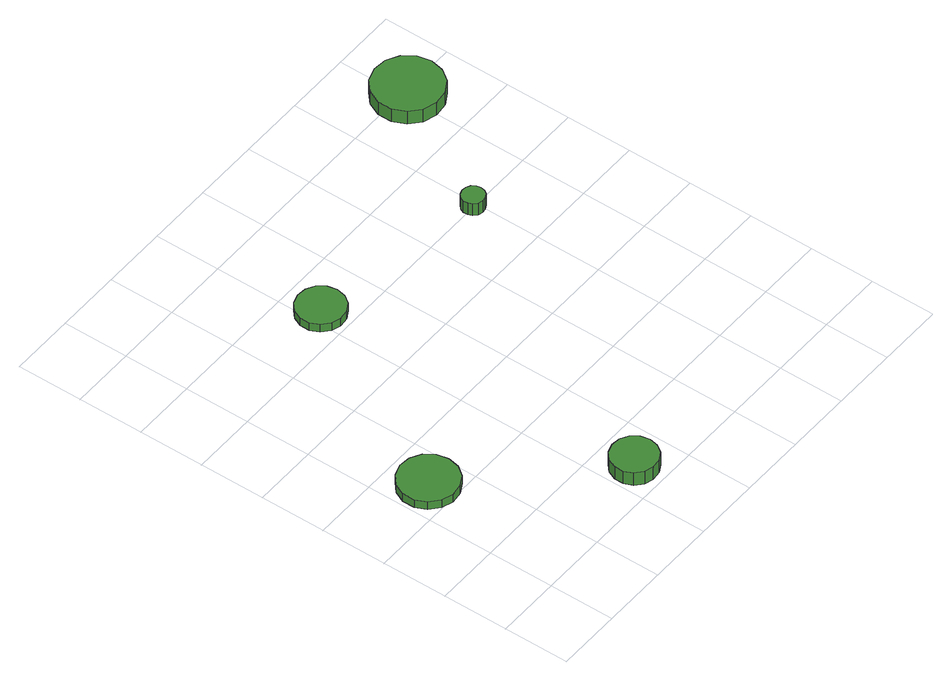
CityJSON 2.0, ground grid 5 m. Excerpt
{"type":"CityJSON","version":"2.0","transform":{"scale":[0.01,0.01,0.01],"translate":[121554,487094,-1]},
"CityObjects":{
"tree1":{"type":"SolitaryVegetationObject","attributes":{"function":"something"},"geometry":[{"type":"MultiSurface","lod":"1","boundaries":[[[0,1,2,3,4,5,6,7,8,9,10,11,12,13,14]],[[15,16,17,18,19,20,21,22,23,24,25,26,27,28,29]],[[0,29,28,1]],[[1,28,27,2]],[[2,27,26,3]],[[3,26,25,4]],[[4,25,24,5]],[[5,24,23,6]],[[6,23,22,7]],[[7,22,21,8]],[[8,21,20,9]],[[9,20,19,10]],[[10,19,18,11]],[[11,18,17,12]],[[12,17,16,13]],[[13,16,15,14]],[[14,15,29,0]]]}]},
"tree2":{"type":"SolitaryVegetationObject","attributes":{"function":"something"},"geometry":[{"type":"MultiSurface","lod":"1","boundaries":[[[30,31,32,33,34,35,36,37,38,39,40,41,42,43,44]],[[45,46,47,48,49,50,51,52,53,54,55,56,57,58,59]],[[30,59,58,31]],[[31,58,57,32]],[[32,57,56,33]],[[33,56,55,34]],[[34,55,54,35]],[[35,54,53,36]],[[36,53,52,37]],[[37,52,51,38]],[[38,51,50,39]],[[39,50,49,40]],[[40,49,48,41]],[[41,48,47,42]],[[42,47,46,43]],[[43,46,45,44]],[[44,45,59,30]]]}]},
"tree3":{"type":"SolitaryVegetationObject","attributes":{"function":"something"},"geometry":[{"type":"MultiSurface","lod":"1","boundaries":[[[60,61,62,63,64,65,66,67,68,69,70,71,72,73,74]],[[75,76,77,78,79,80,81,82,83,84,85,86,87,88,89]],[[60,89,88,61]],[[61,88,87,62]],[[62,87,86,63]],[[63,86,85,64]],[[64,85,84,65]],[[65,84,83,66]],[[66,83,82,67]],[[67,82,81,68]],[[68,81,80,69]],[[69,80,79,70]],[[70,79,78,71]],[[71,78,77,72]],[[72,77,76,73]],[[73,76,75,74]],[[74,75,89,60]]]}]},
"tree4":{"type":"SolitaryVegetationObject","attributes":{"function":"something"},"geometry":[{"type":"MultiSurface","lod":"1","boundaries":[[[90,91,92,93,94,95,96,97,98,99,100,101,102,103,104]],[[105,106,107,108,109,110,111,112,113,114,115,116,117,118,119]],[[90,119,118,91]],[[91,118,117,92]],[[92,117,116,93]],[[93,116,115,94]],[[94,115,114,95]],[[95,114,113,96]],[[96,113,112,97]],[[97,112,111,98]],[[98,111,110,99]],[[99,110,109,100]],[[100,109,108,101]],[[101,108,107,102]],[[102,107,106,103]],[[103,106,105,104]],[[104,105,119,90]]]}]},
"tree5":{"type":"SolitaryVegetationObject","attributes":{"function":"something"},"geometry":[{"type":"MultiSurface","lod":"1","boundaries":[[[120,121,122,123,124,125,126,127,128,129,130,131,132,133,134]],[[135,136,137,138,139,140,141,142,143,144,145,146,147,148,149]],[[120,149,148,121]],[[121,148,147,122]],[[122,147,146,123]],[[123,146,145,124]],[[124,145,144,125]],[[125,144,143,126]],[[126,143,142,127]],[[127,142,141,128]],[[128,141,140,129]],[[129,140,139,130]],[[130,139,138,131]],[[131,138,137,132]],[[132,137,136,133]],[[133,136,135,134]],[[134,135,149,120]]]}]}
},
"vertices":[
[472,1199,130],[453,1289,130],[399,1363,130],[319,1409,130],[228,1419,130],[140,1390,130],[72,1329,130],[34,1245,130],[34,1152,130],[72,1068,130],[140,1007,130],[228,978,130],[319,988,130],[399,1034,130],[453,1108,130],[453,1108,58],[399,1034,58],[319,988,58],[228,978,58],[140,1007,58],[72,1068,58],[34,1152,58],[34,1245,58],[72,1329,58],[140,1390,58],[228,1419,58],[319,1409,58],[399,1363,58],[453,1289,58],[472,1199,58],
[1377,224,173],[1362,294,173],[1320,352,173],[1258,388,173],[1186,395,173],[1118,373,173],[1065,325,173],[1036,260,173],[1036,188,173],[1065,123,173],[1118,75,173],[1186,53,173],[1258,60,173],[1320,96,173],[1362,154,173],[1362,154,58],[1320,96,58],[1258,60,58],[1186,53,58],[1118,75,58],[1065,123,58],[1036,188,58],[1036,260,58],[1065,325,58],[1118,373,58],[1186,395,58],[1258,388,58],[1320,352,58],[1362,294,58],[1377,224,58],
[1271,2717,130],[1256,2790,130],[1212,2851,130],[1147,2888,130],[1073,2896,130],[1002,2873,130],[947,2823,130],[916,2755,130],[916,2680,130],[947,2612,130],[1002,2562,130],[1073,2539,130],[1147,2546,130],[1212,2584,130],[1256,2644,130],[1256,2644,59],[1212,2584,59],[1147,2546,59],[1073,2539,59],[1002,2562,59],[947,2612,59],[916,2680,59],[916,2755,59],[947,2823,59],[1002,2873,59],[1073,2896,59],[1147,2888,59],[1212,2851,59],[1256,2790,59],[1271,2717,59],
[2558,2508,167],[2551,2542,167],[2530,2571,167],[2499,2588,167],[2464,2592,167],[2431,2581,167],[2404,2558,167],[2390,2525,167],[2390,2490,167],[2404,2458,167],[2431,2434,167],[2464,2423,167],[2499,2427,167],[2530,2444,167],[2551,2473,167],[2551,2473,59],[2530,2444,59],[2499,2427,59],[2464,2423,59],[2431,2434,59],[2404,2458,59],[2390,2490,59],[2390,2525,59],[2404,2558,59],[2431,2581,59],[2464,2592,59],[2499,2588,59],[2530,2571,59],[2551,2542,59],[2558,2508,59],
[3283,3461,177],[3261,3566,177],[3198,3653,177],[3104,3707,177],[2997,3718,177],[2895,3685,177],[2815,3613,177],[2771,3515,177],[2771,3407,177],[2815,3309,177],[2895,3236,177],[2997,3203,177],[3104,3214,177],[3198,3268,177],[3261,3355,177],[3261,3355,59],[3198,3268,59],[3104,3214,59],[2997,3203,59],[2895,3236,59],[2815,3309,59],[2771,3407,59],[2771,3515,59],[2815,3613,59],[2895,3685,59],[2997,3718,59],[3104,3707,59],[3198,3653,59],[3261,3566,59],[3283,3461,59]
]}
